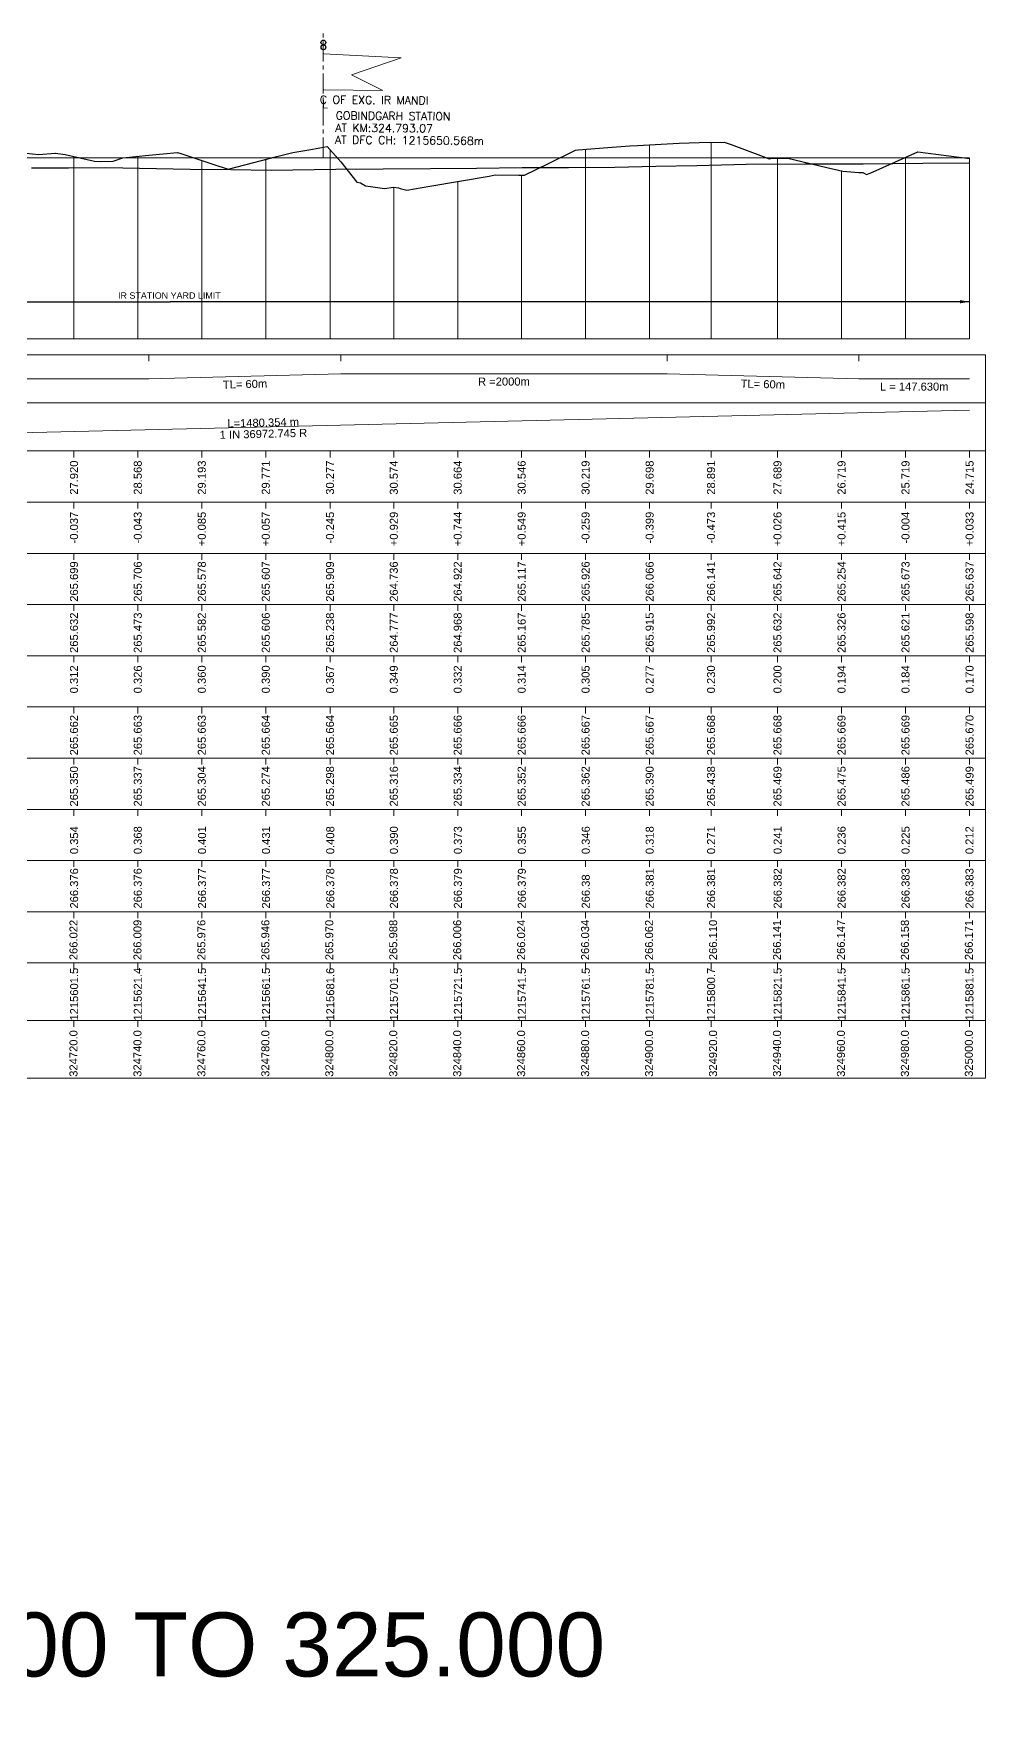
# Model space of a CAD drawing. Header units: metres. Extents: x 2905 to 23505, y -2719 to -1879.
# Drawn here: x 11207 to 11505, y -2428 to -1905 of the extents above; entities that cross this region are included whole.
import ezdxf
from ezdxf.enums import TextEntityAlignment as Align

# ---------------------------------------------------------------- set-up
doc = ezdxf.new("R2010")
doc.units = ezdxf.units.M
doc.header["$MEASUREMENT"] = 0
doc.linetypes.add('CENTER', pattern=[2, 1.25, -0.25, 0.25, -0.25])
for name, color, linetype, lineweight in [('LS CUT FILL', 10, 'Continuous', 0), ('LS DATUM X', 7, 'Continuous', 0), ('LS EXG GL', 7, 'Continuous', 0), ('LS EXG IR CH', 7, 'Continuous', 0), ('LS EXG RL', 7, 'Continuous', 0), ('LS EXG. FL', 7, 'Continuous', 0), ('LS EXG. GL AT PRO. TOE', 7, 'Continuous', 0), ('LS FRAME', 7, 'Continuous', 0), ('LS HORIZONTAL ALIGNMENT', 10, 'Continuous', 0), ('LS PFL-EFL', 10, 'Continuous', 0), ('LS PRL-ERL', 10, 'Continuous', 0), ('LS PRO FL', 10, 'Continuous', 0), ('LS PRO. DFCC CH', 10, 'Continuous', 0), ('LS PRO. RL', 10, 'Continuous', 0), ('LS PROFILE EXG FL', 7, 'Continuous', 25), ('LS PROFILE EXG GL', 7, 'Continuous', 30), ('LS PROFILE PRO FL', 1, 'Continuous', 30), ('LS TICKS', 7, 'Continuous', 0), ('LS TRACK CENTER', 10, 'Continuous', 0), ('LS VERTICAL ALIGNMENT', 10, 'Continuous', 0), ('Profile Grid', 7, 'Continuous', 0)]:
    doc.layers.add(name, color=color, linetype=linetype, lineweight=lineweight)
doc.layers.add('ref text', color=3, linetype='Continuous')
doc.layers.add('STATION YARD LIMIT IN LS', color=7, linetype='Continuous')
doc.styles.add('ROMANT', font='romant__.ttf')
doc.styles.get("Standard").update_dxf_attribs({"font": 'arial.ttf'})
doc.styles.add('Style-Arial', font='arial.ttf')
doc.dimstyles.get("Standard").update_dxf_attribs({"dimtxt": 5, "dimasz": 0.18, "dimexe": 0.18, "dimexo": 0.0625, "dimgap": 0.09, "dimtad": 0, "dimtih": 1, "dimtoh": 1, "dimdec": 4, "dimzin": 0, "dimdsep": 46, "dimtxsty": 'Standard', "dimcen": 0.09, "dimadec": 0, "dimazin": 0, "dimtfac": 1, "dimtdec": 4, "dimtofl": 0, "dimtmove": 0, "dimatfit": 3, "dimfxl": 1, "dimtolj": 1, "dimtzin": 0, "dimarcsym": 0})

msp = doc.modelspace()

# ---------------------------------------------------------------- linework, layer by layer
at = {"layer": 'LS DATUM X', "color": 7, "linetype": 'Continuous', "lineweight": 0}
msp.add_line((11000, -2000), (11500.22, -2000), dxfattribs=at)
at = {"layer": 'LS FRAME', "color": 7, "linetype": 'Continuous', "lineweight": 0, "flags": 128}
for points in [[(10995, -2020), (11505.22, -2020), (11505.22, -2005), (10995, -2005), (10995, -2020)], [(10995, -2035), (11505.22, -2035), (11505.22, -2020), (10995, -2020), (10995, -2035)], [(10995, -2051), (11505.22, -2051), (11505.22, -2035), (10995, -2035), (10995, -2051)], [(10995, -2067), (11505.22, -2067), (11505.22, -2051), (10995, -2051), (10995, -2067)], [(10995, -2083), (11505.22, -2083), (11505.22, -2067), (10995, -2067), (10995, -2083)], [(10995, -2099), (11505.22, -2099), (11505.22, -2083), (10995, -2083), (10995, -2099)], [(10995, -2115), (11505.22, -2115), (11505.22, -2099), (10995, -2099), (10995, -2115)], [(10995, -2131), (11505.22, -2131), (11505.22, -2115), (10995, -2115), (10995, -2131)], [(10995, -2147), (11505.22, -2147), (11505.22, -2131), (10995, -2131), (10995, -2147)], [(10995, -2163), (11505.22, -2163), (11505.22, -2147), (10995, -2147), (10995, -2163)], [(10995, -2179), (11505.22, -2179), (11505.22, -2163), (10995, -2163), (10995, -2179)], [(10995, -2195), (11505.22, -2195), (11505.22, -2179), (10995, -2179), (10995, -2195)], [(10995, -2213), (11505.22, -2213), (11505.22, -2195), (10995, -2195), (10995, -2213)], [(10995, -2231), (11505.22, -2231), (11505.22, -2213), (10995, -2213), (10995, -2231)]]:
    msp.add_lwpolyline(points, close=True, dxfattribs=at)
at = {"layer": 'LS HORIZONTAL ALIGNMENT', "lineweight": 0, "flags": 128}
msp.add_lwpolyline([(11000, -2012.5), (11243.59, -2012.5), (11243.59, -2012.5), (11303.59, -2010.93), (11303.59, -2010.93), (11405.63, -2010.93), (11405.63, -2010.93), (11465.63, -2012.5), (11465.63, -2012.5), (11500.22, -2012.5)], dxfattribs=at)
at = {"layer": 'LS PROFILE EXG FL'}
msp.add_lwpolyline([(11206.82, -1946.59), (11218.48, -1946.51), (11230.14, -1946.47), (11256.54, -1946.92), (11269.16, -1947.1), (11281.77, -1947.29), (11302, -1947), (11316.81, -1946.87), (11331.63, -1946.75), (11345.99, -1946.61), (11360.36, -1946.48), (11374.83, -1946.41), (11389.31, -1946.35), (11402.12, -1946.05), (11414.95, -1945.76), (11430.36, -1945.35), (11448.67, -1945.29), (11466.99, -1945.24), (11485.62, -1945.11), (11500, -1945.01)], dxfattribs=at)
at = {"layer": 'LS PROFILE EXG GL', "flags": 128}
msp.add_lwpolyline([(11197.26, -1941.08), (11209.12, -1942.4), (11214.24, -1942), (11214.38, -1941.97), (11217.42, -1942.4), (11226.61, -1944.47), (11228.57, -1944.55), (11232.42, -1944.5), (11235.47, -1943.39), (11243.59, -1942.6), (11252.57, -1941.72), (11253.59, -1942.06), (11263.59, -1945.37), (11268.34, -1946.94), (11273.59, -1945.6), (11283.59, -1943.05), (11288.56, -1941.78), (11293.59, -1940.91), (11299.3, -1939.91), (11302.82, -1943.73), (11303.59, -1944.7), (11308.63, -1951.04), (11309.78, -1951.2), (11311.3, -1952.14), (11312.86, -1952.38), (11317.3, -1953.04), (11320.07, -1952.63), (11321.69, -1952.82), (11322.14, -1952.95), (11324.26, -1953.5), (11331.42, -1952.27), (11340.69, -1950.69), (11349.97, -1949.1), (11351.9, -1948.77), (11359.25, -1948.83), (11361.05, -1948.84), (11368.52, -1945.16), (11376.98, -1940.97), (11377.8, -1940.91), (11387.07, -1940.22), (11394.03, -1939.69), (11396.35, -1939.56), (11405.63, -1939.02), (11409.39, -1938.8), (11415.63, -1938.67), (11423.53, -1938.5), (11425.63, -1939.29), (11435.63, -1943.04), (11437.58, -1943.77), (11438.13, -1943.62), (11443.44, -1943.52), (11445.63, -1944.03), (11455.63, -1946.39), (11460.63, -1947.57), (11465.63, -1947.95), (11466.8, -1948.03), (11467.98, -1948.6), (11469.19, -1948.16), (11484.08, -1941.55), (11500.22, -1943.63)], dxfattribs=at)
at = {"layer": 'LS PROFILE PRO FL', "flags": 128}
msp.add_lwpolyline([(11058.51, -1943.42), (11500.22, -1943.3)], dxfattribs=at)
at = {"layer": 'LS TICKS', "color": 7, "linetype": 'Continuous', "lineweight": 0, "flags": 128}
for points in [[(11243.59, -2007), (11243.59, -2005)], [(11303.59, -2007), (11303.59, -2005)], [(11405.63, -2007), (11405.63, -2005)], [(11465.63, -2007), (11465.63, -2005)], [(11220.15, -2037), (11220.15, -2035)], [(11240.1, -2037), (11240.1, -2035)], [(11260.12, -2037), (11260.12, -2035)], [(11280.13, -2037), (11280.13, -2035)], [(11300.22, -2037), (11300.22, -2035)], [(11320.17, -2037), (11320.17, -2035)], [(11340.15, -2037), (11340.15, -2035)], [(11360.15, -2037), (11360.15, -2035)], [(11380.14, -2037), (11380.14, -2035)], [(11400.17, -2037), (11400.17, -2035)], [(11419.38, -2037), (11419.38, -2035)], [(11440.16, -2037), (11440.16, -2035)], [(11460.18, -2037), (11460.18, -2035)], [(11480.19, -2037), (11480.19, -2035)], [(11500.22, -2037), (11500.22, -2035)], [(11220.15, -2053), (11220.15, -2051)], [(11240.1, -2053), (11240.1, -2051)], [(11260.12, -2053), (11260.12, -2051)], [(11280.13, -2053), (11280.13, -2051)], [(11300.22, -2053), (11300.22, -2051)], [(11320.17, -2053), (11320.17, -2051)], [(11340.15, -2053), (11340.15, -2051)], [(11360.15, -2053), (11360.15, -2051)], [(11380.14, -2053), (11380.14, -2051)], [(11400.17, -2053), (11400.17, -2051)], [(11419.38, -2053), (11419.38, -2051)], [(11440.16, -2053), (11440.16, -2051)], [(11460.18, -2053), (11460.18, -2051)], [(11480.19, -2053), (11480.19, -2051)], [(11500.22, -2053), (11500.22, -2051)], [(11220.15, -2069), (11220.15, -2067)], [(11240.1, -2069), (11240.1, -2067)], [(11260.12, -2069), (11260.12, -2067)], [(11280.13, -2069), (11280.13, -2067)], [(11300.22, -2069), (11300.22, -2067)], [(11320.17, -2069), (11320.17, -2067)], [(11340.15, -2069), (11340.15, -2067)], [(11360.15, -2069), (11360.15, -2067)], [(11380.14, -2069), (11380.14, -2067)], [(11400.17, -2069), (11400.17, -2067)], [(11419.38, -2069), (11419.38, -2067)], [(11440.16, -2069), (11440.16, -2067)], [(11460.18, -2069), (11460.18, -2067)], [(11480.19, -2069), (11480.19, -2067)], [(11500.22, -2069), (11500.22, -2067)], [(11220.15, -2085), (11220.15, -2083)], [(11240.1, -2085), (11240.1, -2083)], [(11260.12, -2085), (11260.12, -2083)], [(11280.13, -2085), (11280.13, -2083)], [(11300.22, -2085), (11300.22, -2083)], [(11320.17, -2085), (11320.17, -2083)], [(11340.15, -2085), (11340.15, -2083)], [(11360.15, -2085), (11360.15, -2083)], [(11380.14, -2085), (11380.14, -2083)], [(11400.17, -2085), (11400.17, -2083)], [(11419.38, -2085), (11419.38, -2083)], [(11440.16, -2085), (11440.16, -2083)], [(11460.18, -2085), (11460.18, -2083)], [(11480.19, -2085), (11480.19, -2083)], [(11500.22, -2085), (11500.22, -2083)], [(11220.15, -2101), (11220.15, -2099)], [(11240.1, -2101), (11240.1, -2099)], [(11260.12, -2101), (11260.12, -2099)], [(11280.13, -2101), (11280.13, -2099)], [(11300.22, -2101), (11300.22, -2099)], [(11320.17, -2101), (11320.17, -2099)], [(11340.15, -2101), (11340.15, -2099)], [(11360.15, -2101), (11360.15, -2099)], [(11380.14, -2101), (11380.14, -2099)], [(11400.17, -2101), (11400.17, -2099)], [(11419.38, -2101), (11419.38, -2099)], [(11440.16, -2101), (11440.16, -2099)], [(11460.18, -2101), (11460.18, -2099)], [(11480.19, -2101), (11480.19, -2099)], [(11500.22, -2101), (11500.22, -2099)], [(11220.15, -2117), (11220.15, -2115)], [(11240.1, -2117), (11240.1, -2115)], [(11260.12, -2117), (11260.12, -2115)], [(11280.13, -2117), (11280.13, -2115)], [(11300.22, -2117), (11300.22, -2115)], [(11320.17, -2117), (11320.17, -2115)], [(11340.15, -2117), (11340.15, -2115)], [(11360.15, -2117), (11360.15, -2115)], [(11380.14, -2117), (11380.14, -2115)], [(11400.17, -2117), (11400.17, -2115)], [(11419.38, -2117), (11419.38, -2115)], [(11440.16, -2117), (11440.16, -2115)], [(11460.18, -2117), (11460.18, -2115)], [(11480.19, -2117), (11480.19, -2115)], [(11500.22, -2117), (11500.22, -2115)], [(11220.15, -2133), (11220.15, -2131)], [(11240.1, -2133), (11240.1, -2131)], [(11260.12, -2133), (11260.12, -2131)], [(11280.13, -2133), (11280.13, -2131)], [(11300.22, -2133), (11300.22, -2131)], [(11320.17, -2133), (11320.17, -2131)], [(11340.15, -2133), (11340.15, -2131)], [(11360.15, -2133), (11360.15, -2131)], [(11380.14, -2133), (11380.14, -2131)], [(11400.17, -2133), (11400.17, -2131)], [(11419.38, -2133), (11419.38, -2131)], [(11440.16, -2133), (11440.16, -2131)], [(11460.18, -2133), (11460.18, -2131)], [(11480.19, -2133), (11480.19, -2131)], [(11500.22, -2133), (11500.22, -2131)], [(11220.15, -2149), (11220.15, -2147)], [(11240.1, -2149), (11240.1, -2147)], [(11260.12, -2149), (11260.12, -2147)], [(11280.13, -2149), (11280.13, -2147)], [(11300.22, -2149), (11300.22, -2147)], [(11320.17, -2149), (11320.17, -2147)], [(11340.15, -2149), (11340.15, -2147)], [(11360.15, -2149), (11360.15, -2147)], [(11380.14, -2149), (11380.14, -2147)], [(11400.17, -2149), (11400.17, -2147)], [(11419.38, -2149), (11419.38, -2147)], [(11440.16, -2149), (11440.16, -2147)], [(11460.18, -2149), (11460.18, -2147)], [(11480.19, -2149), (11480.19, -2147)], [(11500.22, -2149), (11500.22, -2147)], [(11220.15, -2165), (11220.15, -2163)], [(11240.1, -2165), (11240.1, -2163)], [(11260.12, -2165), (11260.12, -2163)], [(11280.13, -2165), (11280.13, -2163)], [(11300.22, -2165), (11300.22, -2163)], [(11320.17, -2165), (11320.17, -2163)], [(11340.15, -2165), (11340.15, -2163)], [(11360.15, -2165), (11360.15, -2163)], [(11380.14, -2165), (11380.14, -2163)], [(11400.17, -2165), (11400.17, -2163)], [(11419.38, -2165), (11419.38, -2163)], [(11440.16, -2165), (11440.16, -2163)], [(11460.18, -2165), (11460.18, -2163)], [(11480.19, -2165), (11480.19, -2163)], [(11500.22, -2165), (11500.22, -2163)], [(11220.15, -2181), (11220.15, -2179)], [(11240.1, -2181), (11240.1, -2179)], [(11260.12, -2181), (11260.12, -2179)], [(11280.13, -2181), (11280.13, -2179)], [(11300.22, -2181), (11300.22, -2179)], [(11320.17, -2181), (11320.17, -2179)], [(11340.15, -2181), (11340.15, -2179)], [(11360.15, -2181), (11360.15, -2179)], [(11380.14, -2181), (11380.14, -2179)], [(11400.17, -2181), (11400.17, -2179)], [(11419.38, -2181), (11419.38, -2179)], [(11440.16, -2181), (11440.16, -2179)], [(11460.18, -2181), (11460.18, -2179)], [(11480.19, -2181), (11480.19, -2179)], [(11500.22, -2181), (11500.22, -2179)], [(11220.15, -2197), (11220.15, -2195)], [(11240.1, -2197), (11240.1, -2195)], [(11260.12, -2197), (11260.12, -2195)], [(11280.13, -2197), (11280.13, -2195)], [(11300.22, -2197), (11300.22, -2195)], [(11320.17, -2197), (11320.17, -2195)], [(11340.15, -2197), (11340.15, -2195)], [(11360.15, -2197), (11360.15, -2195)], [(11380.14, -2197), (11380.14, -2195)], [(11400.17, -2197), (11400.17, -2195)], [(11419.38, -2197), (11419.38, -2195)], [(11440.16, -2197), (11440.16, -2195)], [(11460.18, -2197), (11460.18, -2195)], [(11480.19, -2197), (11480.19, -2195)], [(11500.22, -2197), (11500.22, -2195)], [(11220.15, -2215), (11220.15, -2213)], [(11240.1, -2215), (11240.1, -2213)], [(11260.12, -2215), (11260.12, -2213)], [(11280.13, -2215), (11280.13, -2213)], [(11300.22, -2215), (11300.22, -2213)], [(11320.17, -2215), (11320.17, -2213)], [(11340.15, -2215), (11340.15, -2213)], [(11360.15, -2215), (11360.15, -2213)], [(11380.14, -2215), (11380.14, -2213)], [(11400.17, -2215), (11400.17, -2213)], [(11419.38, -2215), (11419.38, -2213)], [(11440.16, -2215), (11440.16, -2213)], [(11460.18, -2215), (11460.18, -2213)], [(11480.19, -2215), (11480.19, -2213)], [(11500.22, -2215), (11500.22, -2213)]]:
    msp.add_lwpolyline(points, dxfattribs=at)
at = {"layer": 'LS VERTICAL ALIGNMENT', "linetype": 'Continuous', "lineweight": 0, "flags": 128}
msp.add_lwpolyline([(11058.51, -2032.75), (11500.22, -2022.25)], dxfattribs=at)
at = {"layer": 'Profile Grid', "linetype": 'Continuous', "lineweight": 0, "flags": 128}
for points in [[(11300.22, -2000), (11300.22, -1940.9)], [(11380.14, -2000), (11380.14, -1940.74)], [(11400.17, -2000), (11400.17, -1939.34)], [(11419.38, -2000), (11419.38, -1938.59)], [(11220.15, -2000), (11220.15, -1943.01)], [(11240.1, -2000), (11240.1, -1942.94)], [(11260.12, -2000), (11260.12, -1944.22)], [(11280.13, -2000), (11280.13, -1943.93)], [(11440.16, -2000), (11440.16, -1943.58)], [(11480.19, -2000), (11480.19, -1943.27)], [(11500.22, -2000), (11500.22, -1943.63)], [(11340.15, -2000), (11340.15, -1950.78)], [(11360.15, -2000), (11360.15, -1948.83)], [(11460.18, -2000), (11460.18, -1947.46)], [(11320.17, -2000), (11320.17, -1952.64)]]:
    msp.add_lwpolyline(points, dxfattribs=at)
at = {"layer": 'STATION YARD LIMIT IN LS', "linetype": 'CENTER', "lineweight": 13, "ltscale": 5}
msp.add_line((11298.13, -1943.36), (11298.13, -1904.57), dxfattribs=at)
at = {"layer": 'STATION YARD LIMIT IN LS', "lineweight": 13, "flags": 128}
msp.add_lwpolyline([(11298.24, -1910.92), (11322.48, -1912.18), (11306.99, -1917.52), (11316.72, -1922.36), (11298.29, -1922.16)], dxfattribs=at)
at = {"layer": 'STATION YARD LIMIT IN LS'}
for centre in [(11298.15, -1907.35), (11298.17, -1908.89)]:
    msp.add_circle(centre, 0.746, dxfattribs=at)

# ---------------------------------------------------------------- texts
at = {"layer": 'LS CUT FILL', "lineweight": 0, "style": 'Style-Arial'}
for s, p in [('-0.037', (11220.15, -2054)), ('-0.043', (11240.1, -2054)), ('+0.085', (11260.12, -2054)), ('+0.057', (11280.13, -2054)), ('-0.245', (11300.22, -2054)), ('+0.929', (11320.17, -2054)), ('+0.744', (11340.15, -2054)), ('+0.549', (11360.15, -2054)), ('-0.259', (11380.14, -2054)), ('-0.399', (11400.17, -2054)), ('-0.473', (11419.38, -2054)), ('+0.026', (11440.16, -2054)), ('+0.415', (11460.18, -2054)), ('-0.004', (11480.19, -2054)), ('+0.033', (11500.22, -2054))]:
    msp.add_text(s, height=2.5, rotation=90, dxfattribs=at).set_placement(p, align=Align.MIDDLE_RIGHT)
at = {"layer": 'LS EXG GL', "lineweight": 0, "style": 'Style-Arial'}
for s, p in [('265.699', (11220.15, -2069.5)), ('265.706', (11240.1, -2069.5)), ('265.578', (11260.12, -2069.5)), ('265.607', (11280.13, -2069.5)), ('265.909', (11300.22, -2069.5)), ('264.736', (11320.17, -2069.5)), ('264.922', (11340.15, -2069.5)), ('265.117', (11360.15, -2069.5)), ('265.926', (11380.14, -2069.5)), ('266.066', (11400.17, -2069.5)), ('266.141', (11419.38, -2069.5)), ('265.642', (11440.16, -2069.5)), ('265.254', (11460.18, -2069.5)), ('265.673', (11480.19, -2069.5)), ('265.637', (11500.22, -2069.5))]:
    msp.add_text(s, height=2.5, rotation=90, dxfattribs=at).set_placement(p, align=Align.MIDDLE_RIGHT)
at = {"layer": 'LS EXG IR CH', "style": 'Style-Arial'}
for s, p in [('324720.0', (11220, -2216)), ('324740.0', (11240, -2216)), ('324760.0', (11260, -2216)), ('324780.0', (11280, -2216)), ('324800.0', (11300, -2216)), ('324820.0', (11320, -2216)), ('324840.0', (11340, -2216)), ('324860.0', (11360, -2216)), ('324880.0', (11380, -2216)), ('324900.0', (11400, -2216)), ('324920.0', (11420, -2216)), ('324940.0', (11440, -2216)), ('324960.0', (11460, -2216)), ('324980.0', (11480, -2216)), ('325000.0', (11500, -2216))]:
    msp.add_text(s, height=2.5, rotation=90, dxfattribs=at).set_placement(p, align=Align.MIDDLE_RIGHT)
at = {"layer": 'LS EXG RL', "style": 'Style-Arial'}
for s, p in [('266.022', (11220, -2181.5)), ('266.009', (11240, -2181.5)), ('265.976', (11260, -2181.5)), ('265.946', (11280, -2181.5)), ('265.970', (11300, -2181.5)), ('265.988', (11320, -2181.5)), ('266.006', (11340, -2181.5)), ('266.024', (11360, -2181.5)), ('266.034', (11380, -2181.5)), ('266.062', (11400, -2181.5)), ('266.110', (11420, -2181.5)), ('266.141', (11440, -2181.5)), ('266.147', (11460, -2181.5)), ('266.158', (11480, -2181.5)), ('266.171', (11500, -2181.5))]:
    msp.add_text(s, height=2.5, rotation=90, dxfattribs=at).set_placement(p, align=Align.MIDDLE_RIGHT)
at = {"layer": 'LS EXG. FL'}
for s, p in [('265.350', (11220.15, -2133.5)), ('265.337', (11240.1, -2133.5)), ('265.304', (11260.12, -2133.5)), ('265.274', (11280.13, -2133.5)), ('265.298', (11300.22, -2133.5)), ('265.316', (11320.17, -2133.5)), ('265.334', (11340.15, -2133.5)), ('265.352', (11360.15, -2133.5)), ('265.362', (11380.14, -2133.5)), ('265.390', (11400.17, -2133.5)), ('265.438', (11419.38, -2133.5)), ('265.469', (11440.16, -2133.5)), ('265.475', (11460.18, -2133.5)), ('265.486', (11480.19, -2133.5)), ('265.499', (11500.22, -2133.5))]:
    msp.add_text(s, height=2.5, rotation=90, dxfattribs=at).set_placement(p, align=Align.MIDDLE_RIGHT)
at = {"layer": 'LS EXG. GL AT PRO. TOE'}
for s, p in [('265.632', (11220.15, -2085.5)), ('265.473', (11240.1, -2085.5)), ('265.582', (11260.12, -2085.5)), ('265.606', (11280.13, -2085.5)), ('265.238', (11300.22, -2085.5)), ('264.777', (11320.17, -2085.5)), ('264.968', (11340.15, -2085.5)), ('265.167', (11360.15, -2085.5)), ('265.785', (11380.14, -2085.5)), ('265.915', (11400.17, -2085.5)), ('265.992', (11419.38, -2085.5)), ('265.632', (11440.16, -2085.5)), ('265.326', (11460.18, -2085.5)), ('265.621', (11480.19, -2085.5)), ('265.598', (11500.22, -2085.5))]:
    msp.add_text(s, height=2.5, rotation=90, dxfattribs=at).set_placement(p, align=Align.MIDDLE_RIGHT)
at = {"layer": 'LS HORIZONTAL ALIGNMENT', "lineweight": 0, "char_height": 2.5, "attachment_point": 5, "line_spacing_factor": 0.6, "style": 'Style-Arial'}
for insert, rotation in [((11273.64, -2014.13), 1.5037), ((11435.58, -2014.13), 358.4963)]:
    msp.add_mtext('TL= 60m', dxfattribs=dict(at, insert=insert, rotation=rotation))
for s, insert in [('R =2000m', (11354.61, -2013.34)), ('L = 147.630m', (11482.92, -2014.92))]:
    msp.add_mtext(s, dxfattribs=dict(at, insert=insert))
at = {"layer": 'LS PFL-EFL'}
for s, p in [('0.312', (11220.15, -2102)), ('0.326', (11240.1, -2102)), ('0.360', (11260.12, -2102)), ('0.390', (11280.13, -2102)), ('0.367', (11300.22, -2102)), ('0.349', (11320.17, -2102)), ('0.332', (11340.15, -2102)), ('0.314', (11360.15, -2102)), ('0.305', (11380.14, -2102)), ('0.277', (11400.17, -2102)), ('0.230', (11419.38, -2102)), ('0.200', (11440.16, -2102)), ('0.194', (11460.18, -2102)), ('0.184', (11480.19, -2102)), ('0.170', (11500.22, -2102))]:
    msp.add_text(s, height=2.5, rotation=90, dxfattribs=at).set_placement(p, align=Align.MIDDLE_RIGHT)
at = {"layer": 'LS PRL-ERL'}
for s, p in [('0.354', (11221.45, -2161)), ('0.368', (11241.35, -2161)), ('0.401', (11261.45, -2161)), ('0.431', (11281.45, -2161)), ('0.408', (11301.55, -2161)), ('0.390', (11321.45, -2161)), ('0.373', (11341.45, -2161)), ('0.355', (11361.45, -2161)), ('0.346', (11381.45, -2161)), ('0.318', (11401.45, -2161)), ('0.271', (11420.65, -2161)), ('0.241', (11441.45, -2161)), ('0.236', (11461.45, -2161)), ('0.225', (11481.45, -2161)), ('0.212', (11501.45, -2161))]:
    msp.add_text(s, height=2.5, rotation=90, dxfattribs=at).set_placement(p)
at = {"layer": 'LS PRO FL', "lineweight": 0, "style": 'Style-Arial'}
for s, p in [('265.662', (11220.15, -2117.5)), ('265.663', (11240.1, -2117.5)), ('265.663', (11260.12, -2117.5)), ('265.664', (11280.13, -2117.5)), ('265.664', (11300.22, -2117.5)), ('265.665', (11320.17, -2117.5)), ('265.666', (11340.15, -2117.5)), ('265.666', (11360.15, -2117.5)), ('265.667', (11380.14, -2117.5)), ('265.667', (11400.17, -2117.5)), ('265.668', (11419.38, -2117.5)), ('265.668', (11440.16, -2117.5)), ('265.669', (11460.18, -2117.5)), ('265.669', (11480.19, -2117.5)), ('265.670', (11500.22, -2117.5))]:
    msp.add_text(s, height=2.5, rotation=90, dxfattribs=at).set_placement(p, align=Align.MIDDLE_RIGHT)
at = {"layer": 'LS PRO. DFCC CH'}
for s, p in [('1215601.5', (11221.45, -2213)), ('1215621.4', (11241.35, -2213)), ('1215641.5', (11261.45, -2213)), ('1215661.5', (11281.45, -2213)), ('1215681.6', (11301.55, -2213)), ('1215701.5', (11321.45, -2213)), ('1215721.5', (11341.45, -2213)), ('1215741.5', (11361.45, -2213)), ('1215761.5', (11381.45, -2213)), ('1215781.5', (11401.45, -2213)), ('1215800.7', (11420.65, -2213)), ('1215821.5', (11441.45, -2213)), ('1215841.5', (11461.45, -2213)), ('1215861.5', (11481.45, -2213)), ('1215881.5', (11501.45, -2213))]:
    msp.add_text(s, height=2.5, rotation=90, dxfattribs=at).set_placement(p)
at = {"layer": 'LS PRO. RL'}
for s, p in [('266.376', (11221.45, -2178)), ('266.376', (11241.35, -2178)), ('266.377', (11261.45, -2178)), ('266.377', (11281.45, -2178)), ('266.378', (11301.55, -2178)), ('266.378', (11321.45, -2178)), ('266.379', (11341.45, -2178)), ('266.379', (11361.45, -2178)), ('266.381', (11401.45, -2178)), ('266.381', (11420.65, -2178)), ('266.382', (11441.45, -2178)), ('266.382', (11461.45, -2178)), ('266.383', (11481.45, -2178)), ('266.383', (11501.45, -2178)), ('266.38', (11381.45, -2178))]:
    msp.add_text(s, height=2.5, rotation=90, dxfattribs=at).set_placement(p)
at = {"layer": 'LS TRACK CENTER'}
for s, p in [('27.920', (11220.15, -2038)), ('28.568', (11240.1, -2038)), ('29.193', (11260.12, -2038)), ('29.771', (11280.13, -2038)), ('30.277', (11300.22, -2038)), ('30.574', (11320.17, -2038)), ('30.664', (11340.15, -2038)), ('30.546', (11360.15, -2038)), ('30.219', (11380.14, -2038)), ('29.698', (11400.17, -2038)), ('28.891', (11419.38, -2038)), ('27.689', (11440.16, -2038)), ('26.719', (11460.18, -2038)), ('25.719', (11480.19, -2038)), ('24.715', (11500.22, -2038))]:
    msp.add_text(s, height=2.5, rotation=90, dxfattribs=at).set_placement(p, align=Align.MIDDLE_RIGHT)
at = {"layer": 'LS VERTICAL ALIGNMENT', "lineweight": 0, "insert": (11279.36, -2027.92), "char_height": 2.5, "attachment_point": 5, "rotation": 1.3617, "line_spacing_factor": 0.84, "style": 'Style-Arial'}
msp.add_mtext('L=1480.354 m\\P1 IN 36972.745 R', dxfattribs=at)
at = {"layer": 'ref text', "color": 3, "insert": (11130, -2418.23), "char_height": 20, "width": 256.3165, "attachment_point": 7, "bg_fill": 3, "box_fill_scale": 1.5, "bg_fill_color": 256, "bg_fill_transparency": 0}
msp.add_mtext('324.500 TO 325.000', dxfattribs=at)
at = {"layer": 'STATION YARD LIMIT IN LS', "char_height": 2.5, "attachment_point": 7, "rotation": 359.5723, "line_spacing_factor": 0.6, "style": 'ROMANT'}
for s, insert in [('C OF EXG. IR MANDI ', (11297.03, -1926.49)), ('L', (11297.73, -1927.84)), ('GOBINDGARH STATION', (11301.98, -1931.44)), ('AT KM:324.793.07', (11301.85, -1935.25))]:
    msp.add_mtext(s, dxfattribs=dict(at, insert=insert))
at = {"layer": 'STATION YARD LIMIT IN LS', "color": 10, "insert": (11301.77, -1939.02), "char_height": 2.5, "attachment_point": 7, "rotation": 359.5723, "line_spacing_factor": 0.6, "style": 'ROMANT'}
msp.add_mtext('AT DFC CH: 1215650.568m', dxfattribs=at)
at = {"layer": 'STATION YARD LIMIT IN LS', "lineweight": 15, "insert": (11249.99, -1986.46), "char_height": 2, "width": 33.6298, "attachment_point": 5, "rotation": 0, "line_spacing_factor": 0.84, "style": 'Style-Arial'}
msp.add_mtext('IR STATION YARD LIMIT', dxfattribs=at)

# ---------------------------------------------------------------- leaders
at = {"layer": 'STATION YARD LIMIT IN LS', "lineweight": 15}
for points in [[(11000, -1988.38), (11250.22, -1988.38)], [(11500.27, -1988.38), (11250.22, -1988.38)]]:
    msp.add_leader(points, dimstyle='Standard', override={"dimasz": 3}, dxfattribs=at)

doc.saveas('drawing.dxf')
